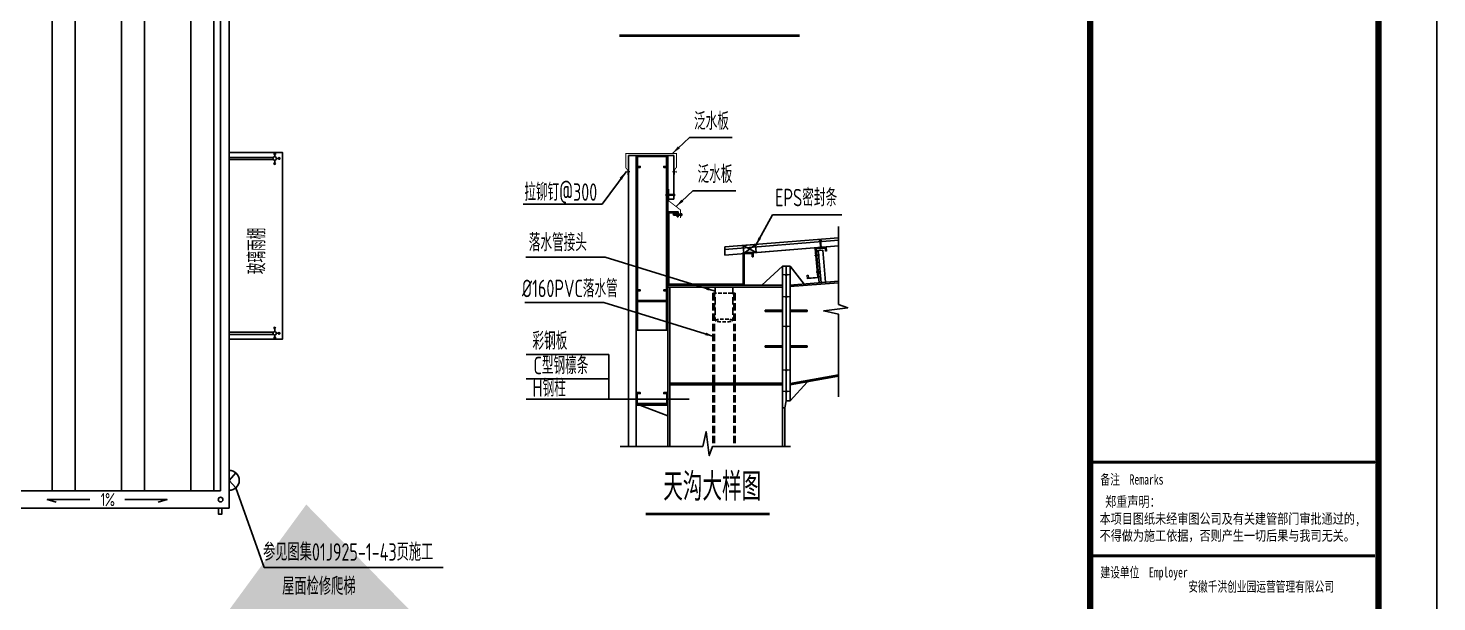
# Model space of a CAD drawing. Extents: x 180850 to 1399066, y 113487 to 334416.
# Drawn here: x 622876 to 671225, y 263967 to 283650 of the extents above; entities that cross this region are included whole.
import ezdxf
from ezdxf.enums import TextEntityAlignment as Align

# ---------------------------------------------------------------- set-up
doc = ezdxf.new("R2010")
doc.units = 0
doc.header["$LTSCALE"] = 1000
doc.linetypes.add('DASH', pattern=[0.35, 0.25, -0.1])
for name, color, linetype in [('7', 3, 'Continuous'), ('AXIS', 3, 'Continuous'), ('B 板', 11, 'Continuous'), ('BOLT', 251, 'Continuous'), ('E_LINE', 7, 'Continuous'), ('GL', 150, 'Continuous'), ('GZ', 50, 'Continuous'), ('LT', 27, 'Continuous'), ('PUB_TEXT', 7, 'Continuous'), ('PUB_TITLE', 4, 'Continuous'), ('TEXT', 7, 'Continuous'), ('天沟', 2, 'Continuous'), ('文字', 7, 'Continuous')]:
    doc.layers.add(name, color=color, linetype=linetype)
doc.layers.add('檩条', color=30, linetype='Continuous', lineweight=5)
doc.layers.add('螺栓', color=15, linetype='Continuous', lineweight=18)
doc.styles.add('_gyy_title_ST', font='', dxfattribs={"width": 0.8})
doc.styles.add('_TCH_DIM_T3', font='SIMPLEX', dxfattribs={"width": 0.705882, "bigfont": 'GBCBIG'})
doc.styles.add('C', font='tssdeng.shx', dxfattribs={"height": 3, "bigfont": 'tssdchn.shx'})
doc.styles.get("Standard").update_dxf_attribs({"font": 'gbenor.shx', "bigfont": 'gbcbig.shx'})
doc.styles.add('TSSD_Label', font='tssdeng.shx', dxfattribs={"width": 0.7, "bigfont": 'hztxt.shx'})
doc.styles.add('TSSD_Norm', font='tssdeng.shx', dxfattribs={"bigfont": 'hztxt.shx'})
doc.styles.get('_gyy_title_ST').set_extended_font_data('SimSun')
doc.dimstyles.get("Standard").update_dxf_attribs({"dimscale": 100, "dimtxt": 3.5, "dimasz": 1, "dimexe": 2.5, "dimexo": 3, "dimgap": 1.5, "dimtad": 1, "dimdec": 0, "dimzin": 0, "dimdsep": 46, "dimtxsty": 'Standard', "dimblk": 'ARCHTICK', "dimcen": 0.09, "dimadec": 0, "dimazin": 0, "dimtfac": 1, "dimtdec": 0, "dimtix": 1, "dimtmove": 2, "dimatfit": 3, "dimfxl": 1, "dimtolj": 1, "dimtzin": 0, "dimarcsym": 0})
doc.dimstyles.new('TCH-200-1', dxfattribs={"dimtxt": 595, "dimasz": 200, "dimexe": 500, "dimexo": 600, "dimgap": 252.5, "dimtad": 1, "dimdec": 0, "dimzin": 0, "dimdsep": 46, "dimtxsty": '_TCH_DIM_T3', "dimblk": 'ARCHTICK', "dimcen": 0.09, "dimclrd": 3, "dimclre": 3, "dimclrt": 7, "dimazin": 2, "dimtfac": 1, "dimtdec": 0, "dimtix": 1, "dimtmove": 2, "dimatfit": 3, "dimfxl": 1, "dimtolj": 1, "dimtzin": 0, "dimarcsym": 0})

# ---------------------------------------------------------------- blocks, each defined once
blk = doc.blocks.new('高强螺栓')
at = {"layer": '螺栓'}
for p, q in [((16, 0), (-16, 0)), ((0, 24), (0, -24))]:
    blk.add_line(p, q, dxfattribs=at)
blk.add_solid([(-8, 0), (0, 16), (0, -16), (8, 0)], dxfattribs=at)
blk = doc.blocks.new('_ArchTick')
at = {"color": 0, "linetype": 'ByBlock', "const_width": 0.4}
blk.add_lwpolyline([(-0.5, -0.5), (0.5, 0.5)], dxfattribs=at)
blk = doc.blocks.new('*X373')
at = {"color": 0}
for p, q in [((903710.7, -307545.5), (903713.7, -307542.6)), ((903710.7, -307554.3), (903716.7, -307548.3)), ((903710.7, -307563.2), (903716.7, -307557.2)), ((903710.7, -307572), (903716.7, -307566)), ((903710.7, -307580.9), (903716.7, -307574.9)), ((903710.7, -307589.7), (903716.7, -307583.7)), ((903710.7, -307598.5), (903716.7, -307592.5)), ((903712.2, -307606), (903716.1, -307602))]:
    blk.add_line(p, q, dxfattribs=at)
blk = doc.blocks.new('AUDIT_I_040821143925-1')
at = {"linetype": 'Continuous', "ltscale": 20, "xscale": -0.899999999919668, "yscale": 0.8999999999068677, "zscale": 0.9, "rotation": 269.9996944201824}
blk.add_blockref('*X373', (276843.2, -813343.8), dxfattribs=at)
blk = doc.blocks.new('GD')
at = {"linetype": 'Continuous', "ltscale": 20}
for p, q in [((0, 1), (15, 4)), ((0, -1), (0, 1)), ((15, 4), (138, 4)), ((108, -4), (108, 4)), ((138, -10), (138, 10)), ((138, 10), (141, 10)), ((141, -10), (141, 10)), ((149, 8), (141, 8)), ((149, 3), (141, 3)), ((150, -5), (150, 5)), ((0, -1), (15, -4)), ((15, -4), (138, -4)), ((138, -10), (141, -10)), ((149, -3), (141, -3)), ((149, -8), (141, -8))]:
    blk.add_line(p, q, dxfattribs=at)
blk.add_ellipse((149, 5), major_axis=(0, 2.08), ratio=0.698493, start_param=3.141597, end_param=6.28319, dxfattribs=at)
at = {"linetype": 'Continuous', "ltscale": 20, "extrusion": (0, 0, -1)}
for centre, major_axis, ratio, start_param, end_param in [((149, 0), (0, 3.37), 0.429967, -0.000017, 3.141602), ((149, -5), (0, 2.08), 0.698493, -0.000005, 3.141588)]:
    blk.add_ellipse(centre, major_axis=major_axis, ratio=ratio, start_param=start_param, end_param=end_param, dxfattribs=at)
at = {"layer": 'PUB_TEXT', "xscale": 1.825602383585646, "yscale": 1.341960000107064, "zscale": 1.34196}
blk.add_blockref('AUDIT_I_040821143925-1', (0, 0), dxfattribs=at)
blk = doc.blocks.new('MD')
at = {"linetype": 'Continuous', "ltscale": 20}
blk.add_hatch(color=256, dxfattribs=at).paths.add_polyline_path([(8.6, -7.8), (8.6, -2.6), (-13.3, -4.2), (-13.2, 4.1), (8.6, 2.4), (8.6, 7.6, -0.696305)])
blk = doc.blocks.new('A$C19992F44')
at = {"linetype": 'ByBlock'}
for p, q in [((183, 548), (106, 488)), ((129, 455), (181, 478)), ((213, 548), (290, 488)), ((267, 455), (215, 478))]:
    blk.add_line(p, q, dxfattribs=at)
for points in [[(0, 40), (396, 40), (396, 0), (0, 0)], [(181, 40), (215, 40), (215, 478), (181, 478)]]:
    blk.add_lwpolyline(points, close=True, dxfattribs=at)
for centre in [(118, 473), (198, 535), (277, 473)]:
    blk.add_circle(centre, 20, dxfattribs=at)
blk = doc.blocks.new('A$C3F5C0C89')
at = {"color": 3, "linetype": 'Continuous'}
blk.add_line((603, 2096), (1037, 2134), dxfattribs=at)
at = {"layer": 'B 板'}
for p, q in [((935, 1979), (543, 1945)), ((713, 0), (543, 1945)), ((838, 11), (668, 1956)), ((1105, 34), (935, 1979)), ((713, 0), (1105, 34))]:
    blk.add_line(p, q, dxfattribs=at)
at = {"layer": '檩条'}
blk.add_lwpolyline([(535, 2034), (691, 298), (20, 241), (0, 464), (56, 469), (71, 302), (631, 349), (474, 2085), (1146, 2146), (1167, 1922), (1111, 1917), (1095, 2085)], close=True, dxfattribs=at)
at = {"linetype": 'ByBlock', "xscale": 0.855, "yscale": 0.855, "zscale": 0.855, "rotation": 4.571898548083435}
blk.add_blockref('A$C19992F44', (651, 2102), dxfattribs=at)
at = {"xscale": -1.653584623954667, "yscale": 2.755974374997604, "zscale": 2.755974374999999, "rotation": 5.156578724890455}
for p in [(731, 1680), (821, 681)]:
    blk.add_blockref('GD', p, dxfattribs=at)
at = {"layer": 'E_LINE', "xscale": 5.62443749999511, "yscale": 5.62443749999511, "zscale": 5.624437499999999, "rotation": 98.0183626343514}
for p in [(726, 2106, 0), (920, 2121, 0)]:
    blk.add_blockref('MD', p, dxfattribs=at)
blk = doc.blocks.new('A$C460B5C3E')
at = {"layer": '天沟'}
for q in [(379, -144), (379, -994)]:
    blk.add_line((0, -569), q, dxfattribs=at)
blk.add_arc((0, -569), 569, 270, 90, dxfattribs=at)
blk.add_arc((0, -569), 569, 270, 90, dxfattribs=at)

msp = doc.modelspace()

# ---------------------------------------------------------------- hatches: boundary and pattern name
h = msp.add_hatch()
h.set_pattern_fill('ANSI32', color=5, scale=500, angle=45)
h.set_pattern_definition([(90, (352232.9, 150653.2), (-2381.25, 2e-13), []), (90, (353026.6, 151447), (-2381.25, 2e-13), [])])
h.paths.add_polyline_path([(569479.24, 284857.54), (569479.24, 267779.87), (629479.24, 267779.87), (629479.24, 284857.54)])
h.paths.add_polyline_path([(580729.24, 279179.87), (580129.24, 279179.87), (580129.24, 282179.87), (580729.24, 282179.87)], flags=16)
h.paths.add_polyline_path([(587629.24, 282179.87), (588229.24, 282179.87), (588229.24, 279179.87), (587629.24, 279179.87)], flags=16)
h.paths.add_polyline_path([(580729.24, 275179.87), (580729.24, 272179.87), (580129.24, 272179.87), (580129.24, 275179.87)], flags=16)
h.paths.add_polyline_path([(587629.24, 275179.87), (588229.24, 275179.87), (588229.24, 272179.87), (587629.24, 272179.87)], flags=16)
h.paths.add_polyline_path([(592179.98, 277916.46), (602114.21, 277916.46), (602114.21, 276023.92), (592179.98, 276023.92)], flags=16)
h.paths.add_polyline_path([(595129.24, 282179.87), (595729.24, 282179.87), (595729.24, 279179.87), (595129.24, 279179.87)], flags=16)
h.paths.add_polyline_path([(595129.24, 275179.87), (595729.24, 275179.87), (595729.24, 272179.87), (595129.24, 272179.87)], flags=16)
h.paths.add_polyline_path([(602629.24, 282179.87), (603229.24, 282179.87), (603229.24, 279179.87), (602629.24, 279179.87)], flags=16)
h.paths.add_polyline_path([(602629.24, 275179.87), (603229.24, 275179.87), (603229.24, 272179.87), (602629.24, 272179.87)], flags=16)
h.paths.add_polyline_path([(610129.24, 282179.87), (610729.24, 282179.87), (610729.24, 279179.87), (610129.24, 279179.87)], flags=16)
h.paths.add_polyline_path([(610129.24, 275179.87), (610729.24, 275179.87), (610729.24, 272179.87), (610129.24, 272179.87)], flags=16)
h.paths.add_polyline_path([(614416.09, 276707.36), (614835.07, 276707.36), (614835.07, 277851.16), (615670.47, 277851.16), (615670.47, 276707.36), (616089.45, 276707.36), (615252.77, 275942.78)], flags=16)
h.paths.add_polyline_path([(617629.24, 282179.87), (618229.24, 282179.87), (618229.24, 279179.87), (617629.24, 279179.87)], flags=16)
h.paths.add_polyline_path([(617629.24, 275179.87), (618229.24, 275179.87), (618229.24, 272179.87), (617629.24, 272179.87)], flags=16)
h.paths.add_polyline_path([(629479.24, 285502.19), (629479.24, 302579.87), (569479.24, 302579.87), (569479.24, 285502.19)])
h.paths.add_polyline_path([(587629.24, 291179.87), (588229.24, 291179.87), (588229.24, 288179.87), (587629.24, 288179.87)], flags=16)
h.paths.add_polyline_path([(584229.25, 292508.57), (583393.84, 292508.57), (583393.84, 293652.37), (582974.87, 293652.37), (583811.54, 294416.95), (584648.22, 293652.37), (584229.25, 293652.37)], flags=16)
h.paths.add_polyline_path([(587629.24, 295179.87), (587629.24, 298179.87), (588229.24, 298179.87), (588229.24, 295179.87)], flags=16)
h.paths.add_polyline_path([(580729.24, 288179.87), (580129.24, 288179.87), (580129.24, 291179.87), (580729.24, 291179.87)], flags=16)
h.paths.add_polyline_path([(592179.98, 292443.27), (592179.98, 294335.81), (602114.21, 294335.81), (602114.21, 292443.27)], flags=16)
h.paths.add_polyline_path([(580729.24, 295179.87), (580129.24, 295179.87), (580129.24, 298179.87), (580729.24, 298179.87)], flags=16)
h.paths.add_polyline_path([(595129.24, 291179.87), (595729.24, 291179.87), (595729.24, 288179.87), (595129.24, 288179.87)], flags=16)
h.paths.add_polyline_path([(595129.24, 295179.87), (595129.24, 298179.87), (595729.24, 298179.87), (595729.24, 295179.87)], flags=16)
h.paths.add_polyline_path([(602629.24, 291179.87), (603229.24, 291179.87), (603229.24, 288179.87), (602629.24, 288179.87)], flags=16)
h.paths.add_polyline_path([(602629.24, 295179.87), (602629.24, 298179.87), (603229.24, 298179.87), (603229.24, 295179.87)], flags=16)
h.paths.add_polyline_path([(610129.24, 291179.87), (610729.24, 291179.87), (610729.24, 288179.87), (610129.24, 288179.87)], flags=16)
h.paths.add_polyline_path([(610129.24, 295179.87), (610129.24, 298179.87), (610729.24, 298179.87), (610729.24, 295179.87)], flags=16)
h.paths.add_polyline_path([(614416.09, 293652.37), (615252.77, 294416.95), (616089.45, 293652.37), (615670.47, 293652.37), (615670.47, 292508.57), (614835.07, 292508.57), (614835.07, 293652.37)], flags=16)
h.paths.add_polyline_path([(617629.24, 291179.87), (618229.24, 291179.87), (618229.24, 288179.87), (617629.24, 288179.87)], flags=16)
h.paths.add_polyline_path([(617629.24, 295179.87), (617629.24, 298179.87), (618229.24, 298179.87), (618229.24, 295179.87)], flags=16)
h.paths.add_polyline_path([(619989.05, 271825.9), (619989.05, 275431.54), (618589.42, 275431.54), (618589.42, 271825.9)], flags=24)
h.paths.add_polyline_path([(619989.05, 278783.8), (619989.05, 282389.44), (618589.42, 282389.44), (618589.42, 278783.8)], flags=24)
h.paths.add_polyline_path([(612489.05, 271825.9), (612489.05, 275431.54), (611089.42, 275431.54), (611089.42, 271825.9)], flags=24)
h.paths.add_polyline_path([(612489.05, 278783.8), (612489.05, 282389.44), (611089.42, 282389.44), (611089.42, 278783.8)], flags=24)
h.paths.add_polyline_path([(604989.05, 271825.9), (604989.05, 275431.54), (603589.42, 275431.54), (603589.42, 271825.9)], flags=24)
h.paths.add_polyline_path([(604989.05, 278783.8), (604989.05, 282389.44), (603589.42, 282389.44), (603589.42, 278783.8)], flags=24)
h.paths.add_polyline_path([(597489.05, 271825.9), (597489.05, 275431.54), (596089.42, 275431.54), (596089.42, 271825.9)], flags=24)
h.paths.add_polyline_path([(597489.05, 278783.8), (597489.05, 282389.44), (596089.42, 282389.44), (596089.42, 278783.8)], flags=24)
h.paths.add_polyline_path([(589989.05, 271825.9), (589989.05, 275431.54), (588589.42, 275431.54), (588589.42, 271825.9)], flags=24)
h.paths.add_polyline_path([(589989.05, 278783.8), (589989.05, 282389.44), (588589.42, 282389.44), (588589.42, 278783.8)], flags=24)
h.paths.add_polyline_path([(582489.05, 271825.9), (582489.05, 275431.54), (581089.42, 275431.54), (581089.42, 271825.9)], flags=24)
h.paths.add_polyline_path([(582489.05, 278783.8), (582489.05, 282389.44), (581089.42, 282389.44), (581089.42, 278783.8)], flags=24)
h.paths.add_polyline_path([(592204.11, 277083.08), (601882.81, 277083.08), (601882.81, 277886.65), (592204.11, 277886.65)], flags=8)
h.paths.add_polyline_path([(594004.38, 276265.2), (600082.53, 276265.2), (600082.53, 276999.76), (594004.38, 276999.76)], flags=8)
h.paths.add_polyline_path([(614855.12, 276778.24), (615625.47, 276778.24), (615625.47, 277432.31), (614855.12, 277432.31)], flags=8)
h.paths.add_polyline_path([(578535.86, 296013.3), (578535.86, 297346.43), (577866.49, 297346.43), (577866.49, 296013.3)], flags=24)
h.paths.add_polyline_path([(579912.68, 299059.28), (580945.81, 299059.28), (580945.81, 299728.65), (579912.68, 299728.65)], flags=24)
h.paths.add_polyline_path([(578535.86, 289013.3), (578535.86, 290346.43), (577866.49, 290346.43), (577866.49, 289013.3)], flags=24)
h.paths.add_polyline_path([(578535.86, 292513.3), (578535.86, 293846.43), (577866.49, 293846.43), (577866.49, 292513.3)], flags=24)
h.paths.add_polyline_path([(578535.86, 286013.3), (578535.86, 287346.43), (577866.49, 287346.43), (577866.49, 286013.3)], flags=24)
h.paths.add_polyline_path([(619989.05, 294928.19), (619989.05, 298533.84), (618589.42, 298533.84), (618589.42, 294928.19)], flags=24)
h.paths.add_polyline_path([(619989.05, 287970.29), (619989.05, 291575.93), (618589.42, 291575.93), (618589.42, 287970.29)], flags=24)
h.paths.add_polyline_path([(612489.05, 294928.19), (612489.05, 298533.84), (611089.42, 298533.84), (611089.42, 294928.19)], flags=24)
h.paths.add_polyline_path([(612489.05, 287970.29), (612489.05, 291575.93), (611089.42, 291575.93), (611089.42, 287970.29)], flags=24)
h.paths.add_polyline_path([(604989.05, 294928.19), (604989.05, 298533.84), (603589.42, 298533.84), (603589.42, 294928.19)], flags=24)
h.paths.add_polyline_path([(604989.05, 287970.29), (604989.05, 291575.93), (603589.42, 291575.93), (603589.42, 287970.29)], flags=24)
h.paths.add_polyline_path([(597489.05, 294928.19), (597489.05, 298533.84), (596089.42, 298533.84), (596089.42, 294928.19)], flags=24)
h.paths.add_polyline_path([(597489.05, 287970.29), (597489.05, 291575.93), (596089.42, 291575.93), (596089.42, 287970.29)], flags=24)
h.paths.add_polyline_path([(589989.05, 294928.19), (589989.05, 298533.84), (588589.42, 298533.84), (588589.42, 294928.19)], flags=24)
h.paths.add_polyline_path([(589989.05, 287970.29), (589989.05, 291575.93), (588589.42, 291575.93), (588589.42, 287970.29)], flags=24)
h.paths.add_polyline_path([(582489.05, 294928.19), (582489.05, 298533.84), (581089.42, 298533.84), (581089.42, 294928.19)], flags=24)
h.paths.add_polyline_path([(582489.05, 287970.29), (582489.05, 291575.93), (581089.42, 291575.93), (581089.42, 287970.29)], flags=24)
h.paths.add_polyline_path([(592204.11, 292473.08), (601882.81, 292473.08), (601882.81, 293276.65), (592204.11, 293276.65)], flags=8)
h.paths.add_polyline_path([(594004.38, 293359.97), (600082.53, 293359.97), (600082.53, 294094.53), (594004.38, 294094.53)], flags=8)
h.paths.add_polyline_path([(614855.12, 292927.42), (615625.47, 292927.42), (615625.47, 293581.49), (614855.12, 293581.49)], flags=8)
h.paths.add_polyline_path([(583413.9, 292927.42), (584184.24, 292927.42), (584184.24, 293581.49), (583413.9, 293581.49)], flags=8)

# ---------------------------------------------------------------- linework, layer by layer
for p, q in [((631339.35, 279117.87), (631339.35, 279000.28)), ((631340.77, 279241.76), (631340.77, 279329.78)), ((631397.64, 279179.87), (631491.55, 279179.87)), ((631339.35, 273241.86), (631339.35, 273359.45)), ((631397.64, 273179.87), (631491.55, 273179.87)), ((631340.77, 273117.97), (631340.77, 273029.95))]:
    msp.add_line(p, q)
at = {"color": 0, "ltscale": 30}
for p, q in [((643743.94, 279277.25), (643478.45, 279277.25)), ((643478.45, 269297.64), (643478.45, 279277.25)), ((643743.94, 269297.64), (643743.94, 279277.25)), ((645039.93, 279277.25), (644829.9, 279277.25)), ((645039.93, 277779.5), (645039.93, 279277.25)), ((645039.93, 277779.5), (644829.9, 277779.5)), ((643864.6, 270710.53), (644829.9, 270348.54))]:
    msp.add_line(p, q, dxfattribs=at)
at = {"ltscale": 30}
for p, q in [((643743.94, 273249.48), (643743.94, 279277.25)), ((643743.94, 270710.53), (644829.9, 270710.53))]:
    msp.add_line(p, q, dxfattribs=at)
at = {"color": 3, "ltscale": 30}
msp.add_line((644829.9, 277779.5), (644829.9, 279277.25), dxfattribs=at)
at = {"color": 9}
for p, q in [((647839.06, 276231.97), (647418.08, 276198.29)), ((647440.67, 275916), (647861.64, 275949.68))]:
    msp.add_line(p, q, dxfattribs=at)
at = {"color": 6, "linetype": 'Continuous', "ltscale": 0.25}
for p, q in [((647418.08, 276198.29), (647861.64, 275949.68)), ((647418.08, 276198.29), (647440.67, 275916)), ((647839.06, 276231.97), (647440.67, 275916)), ((647861.64, 275949.68), (647839.06, 276231.97))]:
    msp.add_line(p, q, dxfattribs=at)
at = {"linetype": 'DASH'}
for p, q in [((646457.5, 274768.55), (646457.5, 273618.58)), ((647064, 274768.55), (647064, 273618.58)), ((646380.37, 274558.89), (646380.37, 269297.64)), ((646429.51, 274558.89), (646429.51, 269297.64)), ((647091.98, 274558.89), (647091.98, 269297.64)), ((647141.12, 274558.89), (647141.12, 269297.64))]:
    msp.add_line(p, q, dxfattribs=at)
at = {"linetype": 'DASH', "ltscale": 0.5}
msp.add_line((646380.37, 274558.89), (647141.12, 274558.89), dxfattribs=at)
at = {"color": 2}
msp.add_line((643743.94, 270710.53), (644829.9, 270710.53), dxfattribs=at)
for points in [[(629779.24, 267179.87), (569179.24, 267179.87), (569179.24, 303179.87), (629779.24, 303179.87)], [(629479.24, 267779.87), (569479.24, 267779.87), (569479.24, 302579.87), (629479.24, 302579.87)], [(629779.24, 272979.87), (629779.24, 279379.87), (631609.24, 279379.87), (631609.24, 272979.87)]]:
    msp.add_lwpolyline(points, close=True)
at = {"color": 3, "const_width": 94.08}
for points in [[(643166.5, 283396.61), (649353.07, 283396.61)], [(644069.77, 266975.7), (648325.2, 266975.7)]]:
    msp.add_lwpolyline(points, dxfattribs=at)
for points in [[(631286.37, 279141.88), (629779.24, 279141.88), (629779.24, 279217.85), (631286.37, 279217.85)], [(631286.37, 273141.88), (629779.24, 273141.88), (629779.24, 273217.85), (631286.37, 273217.85)]]:
    msp.add_lwpolyline(points)
at = {"color": 1, "const_width": 30}
for points in [[(645060.66, 278626.29), (645060.66, 278790.83), (645126.48, 278873.1), (645126.48, 279352.93), (643386.45, 279352.93), (643386.45, 278859.78), (643452.27, 278777.51), (643452.27, 278612.97)], [(644866.08, 278134.74), (644866.08, 277719.94), (645269.2, 277410.87), (645269.2, 277140.17)]]:
    msp.add_lwpolyline(points, dxfattribs=at)
for centre, radius in [((631335.52, 279179.87), 62.12), ((631339.35, 279000.28), 26.91), ((631340.77, 279329.78), 26.91), ((631491.55, 279179.87), 26.91), ((631335.52, 273179.87), 62.12), ((631339.35, 273359.45), 26.91), ((631491.55, 273179.87), 26.91), ((631340.77, 273029.95), 26.91)]:
    msp.add_circle(centre, radius)
at = {"linetype": 'ByBlock'}
msp.add_circle((629481.36, 267473.13), 80, dxfattribs=at)
at = {"linetype": 'DASH', "ltscale": 0.5}
msp.add_ellipse((646760.75, 273618.58), major_axis=(-303.25, 0), ratio=0.15887237, dxfattribs=at)
at = {"layer": 'AXIS', "linetype": 'ByBlock'}
for p, q in [((646786.83, 276147.79), (650688.96, 276459.96)), ((646786.83, 276059.86), (650688.95, 276372.03)), ((646786.83, 275864.21), (650688.95, 276176.38)), ((646786.83, 276147.79), (646786.83, 275864.21)), ((648034.63, 275964.04), (650688.95, 276176.38)), ((630978.94, 265140.47), (630006.39, 267879.82)), ((630978.94, 265140.47), (637124.99, 265140.47))]:
    msp.add_line(p, q, dxfattribs=at)
at = {"layer": 'AXIS'}
for p, q in [((642806.36, 272449.18), (639969.51, 272449.18)), ((642806.36, 272449.18), (639969.51, 272449.18)), ((642806.36, 272449.18), (642806.36, 270917.68)), ((642806.36, 271614.96), (639969.51, 271614.96)), ((642806.36, 271614.96), (639969.51, 271614.96)), ((642806.36, 270917.68), (639969.51, 270917.68)), ((645564.11, 270917.68), (639969.51, 270917.68))]:
    msp.add_line(p, q, dxfattribs=at)
at = {"layer": 'GL', "linetype": 'ByBlock'}
for p, q in [((649015.55, 274830.47), (650688.92, 274964.34)), ((649019.4, 274782.36), (650688.92, 274915.92)), ((649024.9, 271460.91), (650688.84, 271756.63)), ((649024.9, 271412.1), (650688.84, 271707.82))]:
    msp.add_line(p, q, dxfattribs=at)
msp.add_lwpolyline([(650688.97, 276846.96), (650688.91, 274172.87), (651003.9, 274058.21), (650180.75, 273947.15), (650688.9, 273835.37), (650688.82, 270996.96)], dxfattribs=at)
at = {"layer": 'GZ'}
for p, q in [((645188.48, 277173.6), (645155.57, 277173.6)), ((647758.69, 275808.71), (647725.78, 275808.71)), ((648764.89, 275486.53), (648062.15, 274828.88)), ((649024.9, 275486.53), (648764.89, 275486.53)), ((648764.89, 270626.38), (648764.89, 275486.53)), ((648894.89, 270867.7), (648894.89, 275486.53)), ((649024.9, 275486.53), (649512.34, 274870.21)), ((649024.9, 270867.7), (649024.9, 275486.53)), ((644829.9, 269297.64), (644829.9, 274828.88)), ((644829.9, 274828.88), (648774.23, 274828.88)), ((644829.9, 274768.55), (648774.23, 274768.55)), ((644902.3, 269297.64), (644902.3, 274768.55)), ((648774.23, 273970.92), (648170.92, 273970.92)), ((648170.92, 273922.65), (648170.92, 273970.92)), ((648774.23, 273922.65), (648170.92, 273922.65)), ((649015.55, 273970.92), (649618.87, 273970.92)), ((649015.55, 273922.65), (649618.87, 273922.65)), ((649618.87, 273922.65), (649618.87, 273970.92)), ((648170.92, 272705.6), (648170.92, 272753.87)), ((648774.23, 272753.87), (648170.92, 272753.87)), ((648774.23, 272705.6), (648170.92, 272705.6)), ((649015.55, 272753.87), (649618.87, 272753.87)), ((649015.55, 272705.6), (649618.87, 272705.6)), ((649618.87, 272705.6), (649618.87, 272753.87)), ((648764.89, 271471.02), (644902.3, 271471.02)), ((648764.89, 271410.69), (644902.3, 271410.69)), ((649618.87, 271508.97), (649024.9, 270867.7)), ((648846.63, 270626.38), (648894.89, 270867.7)), ((649024.9, 270867.7), (648894.89, 270867.7)), ((648763.54, 269297.64), (648764.89, 270626.38)), ((648846.63, 270626.38), (648764.89, 270626.38)), ((648845.87, 269297.64), (648846.63, 270626.38))]:
    msp.add_line(p, q, dxfattribs=at)
for points in [[(647725.78, 275808.71), (647725.78, 275918.12), (647447.9, 275918.12), (647447.9, 274828.88), (644829.9, 274828.88), (644829.9, 277342.72), (645188.48, 277342.72), (645188.48, 277173.6)], [(647758.69, 275808.71), (647758.69, 275951.03), (647414.99, 275951.03), (647414.99, 274861.79), (644862.81, 274861.79), (644862.81, 277309.81), (645155.57, 277309.81), (645155.57, 277173.6)], [(649043.2, 269297.15), (646369.11, 269297.21), (646254.45, 268982.21), (646143.39, 269805.36), (646031.61, 269297.22), (643193.2, 269297.29)]]:
    msp.add_lwpolyline(points, dxfattribs=at)
at = {"layer": 'LT'}
for p, q in [((643743.94, 273249.48), (643743.94, 279277.25)), ((643743.94, 273285.68, 19748623132.3), (643743.94, 279277.25, -592846607133.99)), ((643743.94, 279277.25), (644829.9, 279277.25)), ((643786.06, 273285.68, 19748623132.32), (643786.06, 279277.25, -592846607133.97)), ((644787.78, 273285.68, 19748623132.3), (644787.78, 279277.25, -592846607134.01)), ((644829.9, 273285.68, 19748623132.32), (644829.9, 279277.25, -592846607133.99)), ((643743.94, 273285.68, 19748623132.3), (644829.9, 273285.68))]:
    msp.add_line(p, q, dxfattribs=at)
for points in [[(644793.12, 279243.5), (643780.72, 279243.5), (643780.72, 278906.03), (643881.96, 278906.03), (643881.96, 278872.29), (643746.97, 278872.29), (643746.97, 279277.25), (644826.86, 279277.25), (644826.86, 278872.29), (644691.88, 278872.29), (644691.88, 278906.03), (644793.12, 278906.03)], [(643780.72, 274299.97), (644793.12, 274299.97), (644793.12, 274637.43), (644691.88, 274637.43), (644691.88, 274671.18), (644826.86, 274671.18), (644826.86, 274266.22), (643746.97, 274266.22), (643746.97, 274671.18), (643881.96, 274671.18), (643881.96, 274637.43), (643780.72, 274637.43)], [(643780.72, 270774.25), (644793.12, 270774.25), (644793.12, 271111.72), (644691.88, 271111.72), (644691.88, 271145.46), (644826.86, 271145.46), (644826.86, 270740.51), (643746.97, 270740.51), (643746.97, 271145.46), (643881.96, 271145.46), (643881.96, 271111.72), (643780.72, 271111.72)]]:
    msp.add_lwpolyline(points, close=True, dxfattribs=at)
at = {"layer": 'PUB_TITLE'}
msp.add_line((669102.78, 268757.25), (659325.85, 268757.25), dxfattribs=at)
msp.add_lwpolyline([(552424.83, 232984.16), (671224.83, 232984.16), (671224.83, 316984.16), (552424.83, 316984.16)], close=True, dxfattribs=at)
at = {"layer": 'PUB_TITLE', "const_width": 212.12}
for points in [[(555245.15, 234398.34), (555245.15, 315569.98), (669224.83, 315569.98), (669224.83, 234398.34)], [(659325.85, 315569.98), (669224.83, 315569.98), (669224.83, 234398.34), (659325.85, 234398.34)]]:
    msp.add_lwpolyline(points, close=True, dxfattribs=at)
at = {"layer": 'PUB_TITLE', "const_width": 97.77}
for points in [[(659325.85, 268757.25), (669102.78, 268757.25)], [(659325.85, 265544.83), (669102.78, 265544.83)]]:
    msp.add_lwpolyline(points, dxfattribs=at)
at = {"layer": '天沟'}
msp.add_lwpolyline([(629409.42, 267179.87), (629519.31, 267179.87), (629519.31, 266973.15), (629409.42, 266973.15)], close=True, dxfattribs=at)
at = {"layer": '文字'}
for points in [[(624987.51, 267473.13), (623533.66, 267473.13), (623837.93, 267391.61)], [(626191.11, 267473.13), (627644.95, 267473.13), (627340.68, 267391.61)]]:
    msp.add_lwpolyline(points, dxfattribs=at)

# ---------------------------------------------------------------- block references
for name, p, xscale, yscale, zscale, rotation in [('MD', (643452.27, 278722.22), -5.624437499995112, 5.62443749999511, 5.624437499999999, 359.3610206612772), ('MD', (645060.66, 278722.22), 5.624437499995112, 5.624437499995112, 5.624437499999999, 0.6389793387227967), ('GD', (644767.05, 277927.27), 1.984301548745608, 3.307169249997124, 3.307169249999999, 0.08408071477353737), ('GD', (645013.92, 277251.61), 1.984301548745608, 3.307169249997124, 3.307169249999999, 0.08408071477353737), ('A$C460B5C3E', (629779.24, 267793.27), -0.6, 0.6, 0.6, 180)]:
    msp.add_blockref(name, p, dxfattribs=dict(xscale=xscale, yscale=yscale, zscale=zscale, rotation=rotation))
at = {"linetype": 'ByBlock', "xscale": 0.5670000000000001, "yscale": 0.5670000000000001, "zscale": 0.5670000000000001}
msp.add_blockref('A$C3F5C0C89', (649617, 274910.95), dxfattribs=at)
at = {"layer": 'BOLT', "linetype": 'ByBlock', "xscale": -6.500346667133265, "yscale": 6.500346666434774, "zscale": 6.500346666666659, "rotation": 180}
msp.add_blockref('高强螺栓', (648894.89, 271913.57), dxfattribs=at)
at = {"layer": 'GZ', "xscale": 6.500346667133265, "yscale": 6.500346667133265, "zscale": 6.500346667133265}
for p in [(648894.89, 275182.19), (648894.89, 274428.37)]:
    msp.add_blockref('高强螺栓', p, dxfattribs=at)
at = {"layer": 'GZ', "xscale": -6.500346667133265, "yscale": 6.500346666434774, "zscale": 6.500346666666659, "rotation": 180}
for p in [(648894.89, 273414.67), (648894.89, 271183.99)]:
    msp.add_blockref('高强螺栓', p, dxfattribs=at)

# ---------------------------------------------------------------- texts
at = {"style": 'C', "width": 0.7}
msp.add_text('玻璃雨棚', height=600, rotation=90, dxfattribs=at).set_placement((631021.64, 275206.89))
at = {"layer": 'PUB_TITLE', "style": '_gyy_title_ST', "width": 0.7}
for s, p in [('备注  Remarks', (659679.27, 267991.5)), ('建设单位  Employer', (659679.27, 264804.58))]:
    msp.add_text(s, height=349.1756, dxfattribs=at).set_placement(p)
at = {"layer": 'PUB_TITLE', "color": 2, "style": '_gyy_title_ST', "width": 0.7}
msp.add_text('安徽千洪创业园运营管理有限公司', height=349.1756, dxfattribs=at).set_placement((665196.02, 264497.42), align=Align.MIDDLE)
at = {"layer": 'PUB_TITLE', "insert": (659650.08, 267576.46), "char_height": 349.1756, "width": 11173.63, "attachment_point": 1, "style": '_gyy_title_ST'}
msp.add_mtext(' 郑重声明：\\P本项目图纸未经审图公司及有关建管部门审批通过的,\\P不得做为施工依据，否则产生一切后果与我司无关。', dxfattribs=at)
at = {"layer": 'TEXT', "width": 0.7}
for s, height, style, p in [('泛水板', 600, 'C', (645729.89, 280158.22)), ('泛水板', 600, 'C', (645851.69, 278336.24)), ('拉铆钉@300', 600, 'C', (639904.55, 277725.61)), ('EPS密封条', 600, 'C', (648511.58, 277537.31)), ('落水管接头', 600, 'C', (640058.89, 275997.43)), ('%%C160PVC落水管', 600, 'C', (639824.9, 274419.25)), ('彩钢板', 600, 'C', (640183.39, 272618.95)), ('C型钢檩条', 600, 'C', (640220.42, 271776.74)), ('H钢柱', 600, 'C', (640186.07, 271002.33)), ('天沟大样图', 960, 'TSSD_Norm', (644673.92, 267435.81)), ('参见图集01J925-1-43页施工', 600, 'TSSD_Norm', (630935.57, 265376.73)), ('屋面检修爬梯', 600, 'TSSD_Norm', (631593.32, 264204.86))]:
    msp.add_text(s, height=height, dxfattribs=dict(at, style=style)).set_placement(p)
at = {"layer": '文字', "style": 'TSSD_Label', "width": 0.7}
msp.add_text('1%%%', height=450, dxfattribs=at).set_placement((625609.28, 267473.13), align=Align.MIDDLE)

# ---------------------------------------------------------------- leaders
at = {"layer": '7', "linetype": 'Continuous'}
msp.add_leader([(617451.16, 246865.03), (619195, 248575.43), (620441.08, 248575.43)], dimstyle='Standard', override={"dimtxt": 500, "dimasz": 250, "dimexe": 0.1, "dimexo": 0.06, "dimgap": 100, "dimtad": 1, "dimtih": 0, "dimtoh": 0, "dimdec": 2, "dimclrd": 256, "dimclre": 256, "dimclrt": 256, "dimtfac": 0.2, "dimtdec": 2}, dxfattribs=at)
at = {"layer": 'AXIS'}
for points in [[(644990.77, 279352.93), (645570.06, 279894.87), (647040.55, 279894.87)], [(643395.25, 278724.46), (642579.21, 277610.42), (639861.19, 277610.42)], [(645112.58, 277530.95), (645691.86, 278072.89), (647162.35, 278072.89)], [(647842.8, 276185.24), (648422.08, 277243.47), (650807.64, 277243.47)], [(646457.5, 274624.49), (642679.94, 275790.71), (639961.93, 275790.71)], [(646415.44, 273069.68), (642637.89, 274235.9), (639919.88, 274235.9)]]:
    msp.add_leader(points, dimstyle='TCH-200-1', override={"dimasz": 300}, dxfattribs=at)

doc.saveas('drawing.dxf')
